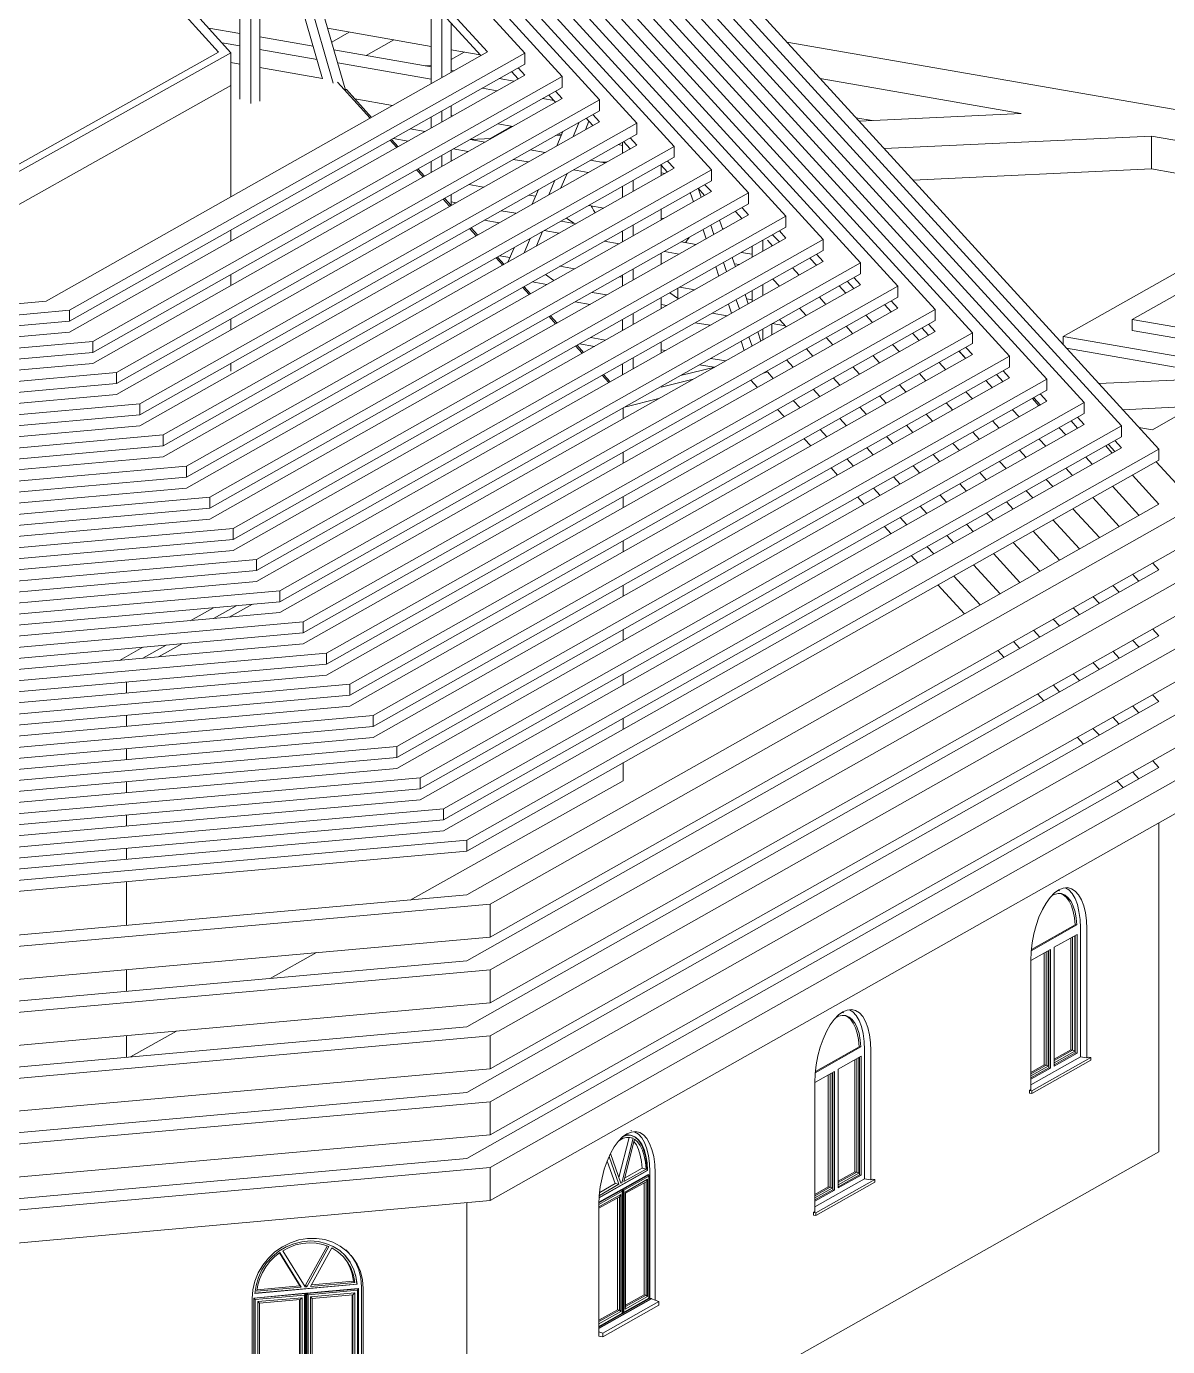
# Model space of a CAD drawing. Header units: millimetres. Extents: x -46414 to 39435, y -16675 to 32999.
# Drawn here: x -6753 to 3118, y -1541 to 9880 of the extents above; entities that cross this region are included whole.
import ezdxf

# ---------------------------------------------------------------- set-up
doc = ezdxf.new("R2010")
doc.units = ezdxf.units.MM
for name, color, linetype, lineweight in [('A-FLOR', 192, 'Continuous', 9), ('A-GENM', 13, 'Continuous', 9), ('A-GLAZ', 151, 'Continuous', 9), ('A-ROOF', 132, 'Continuous', 9), ('A-WALL', 113, 'Continuous', 9), ('I-WALL', 2, 'Continuous', 9)]:
    doc.layers.add(name, color=color, linetype=linetype, lineweight=lineweight)

# ---------------------------------------------------------------- blocks, each defined once
blk = doc.blocks.new('HOOR LIGHT - HOOR LIGHT-165948-3D 2')
at = {"layer": 'A-GENM'}
for p, q in [((3043, 6222), (-379, 9968)), ((2663, 6296), (2720, 6234)), ((2720, 6234), (-3146, 2920)), ((-2944, 2841), (3043, 6222)), ((2663, 6201), (2606, 6264)), ((3043, 6222), (3043, 6127)), ((3043, 6127), (-2944, 2746)), ((-3146, 2920), (-14770, 1878)), ((-14807, 1776), (-2944, 2841)), ((-2944, 2746), (-14807, 1681)), ((-2944, 2746), (-2944, 2841))]:
    blk.add_line(p, q, dxfattribs=at)
blk = doc.blocks.new('HOOR LIGHT1 - HOOR LIGHT-166020-3D 2')
at = {"layer": 'A-GENM'}
for p, q in [((2720, 6424), (-633, 10094)), ((2398, 6435), (-3348, 3190)), ((-3146, 3110), (2720, 6424)), ((2340, 6403), (2283, 6466)), ((2340, 6498), (2398, 6435)), ((2720, 6424), (2720, 6329)), ((2720, 6329), (-3146, 3015)), ((-14770, 2067), (-3146, 3110)), ((-3348, 3190), (-14733, 2169)), ((-3146, 3015), (-3146, 3110)), ((-3146, 3015), (-14770, 1972))]:
    blk.add_line(p, q, dxfattribs=at)
blk = doc.blocks.new('HOOR LIGHT2 - HOOR LIGHT-166050-3D 2')
at = {"layer": 'A-GENM'}
for p, q in [((2398, 6625), (-887, 10221)), ((2075, 6637), (-3550, 3460)), ((-3348, 3380), (2398, 6625)), ((2018, 6604), (1961, 6667)), ((2018, 6699), (2075, 6637)), ((2398, 6625), (2398, 6530)), ((2398, 6530), (-3348, 3285)), ((-3550, 3460), (-14696, 2460)), ((-14733, 2358), (-3348, 3380)), ((-3348, 3380), (-3348, 3285)), ((-3348, 3285), (-14733, 2264))]:
    blk.add_line(p, q, dxfattribs=at)
blk = doc.blocks.new('HOOR LIGHT3 - HOOR LIGHT-166080-3D 2')
at = {"layer": 'A-GENM'}
for p, q in [((2075, 6827), (-1142, 10348)), ((1695, 6806), (1638, 6869)), ((1695, 6901), (1752, 6838)), ((1752, 6838), (-3752, 3729)), ((-3550, 3650), (2075, 6827)), ((2075, 6827), (2075, 6732)), ((2075, 6732), (-3550, 3555)), ((-3752, 3729), (-14660, 2751)), ((-14696, 2650), (-3550, 3650)), ((-3550, 3555), (-14696, 2555)), ((-3550, 3650), (-3550, 3555))]:
    blk.add_line(p, q, dxfattribs=at)
blk = doc.blocks.new('HOOR LIGHT4 - HOOR LIGHT-166110-3D 2')
at = {"layer": 'A-GENM'}
for p, q in [((1752, 7028), (-1396, 10474)), ((1373, 7102), (1430, 7040)), ((1430, 7040), (-3954, 3999)), ((-3752, 3919), (1752, 7028)), ((1373, 7007), (1315, 7070)), ((1752, 6933), (1752, 7028)), ((1752, 6933), (-3752, 3824)), ((-3954, 3999), (-14623, 3042)), ((-14660, 2941), (-3752, 3919)), ((-3752, 3824), (-3752, 3919)), ((-3752, 3824), (-14660, 2846))]:
    blk.add_line(p, q, dxfattribs=at)
blk = doc.blocks.new('HOOR LIGHT5 - HOOR LIGHT-166140-3D 2')
at = {"layer": 'A-GENM'}
for p, q in [((1430, 7230), (-1650, 10601)), ((1107, 7241), (-4156, 4268)), ((-3954, 4189), (1430, 7230)), ((1050, 7209), (993, 7272)), ((1050, 7304), (1107, 7241)), ((1430, 7230), (1430, 7135)), ((1430, 7135), (-3954, 4094)), ((-4156, 4268), (-14586, 3333)), ((-14623, 3232), (-3954, 4189)), ((-3954, 4094), (-3954, 4189)), ((-3954, 4094), (-14623, 3137))]:
    blk.add_line(p, q, dxfattribs=at)
blk = doc.blocks.new('HOOR LIGHT6 - HOOR LIGHT-166170-3D 2')
at = {"layer": 'A-GENM'}
for p, q in [((1107, 7431), (-1904, 10727)), ((785, 7443), (-4358, 4538)), ((-4156, 4458), (1107, 7431)), ((727, 7410), (670, 7473)), ((727, 7505), (785, 7443)), ((1107, 7431), (1107, 7336)), ((1107, 7336), (-4156, 4363)), ((-14586, 3523), (-4156, 4458)), ((-4358, 4538), (-14549, 3624)), ((-4156, 4363), (-4156, 4458)), ((-4156, 4363), (-14586, 3428))]:
    blk.add_line(p, q, dxfattribs=at)
blk = doc.blocks.new('HOOR LIGHT7 - HOOR LIGHT-166200-3D 2')
at = {"layer": 'A-GENM'}
for p, q in [((785, 7633), (-2159, 10854)), ((405, 7612), (348, 7675)), ((405, 7707), (462, 7644)), ((462, 7644), (-4560, 4808)), ((-4358, 4728), (785, 7633)), ((785, 7538), (785, 7633)), ((785, 7538), (-4358, 4633)), ((-4560, 4808), (-14512, 3915)), ((-14549, 3814), (-4358, 4728)), ((-4358, 4728), (-4358, 4633)), ((-4358, 4633), (-14549, 3719))]:
    blk.add_line(p, q, dxfattribs=at)
blk = doc.blocks.new('HOOR LIGHT8 - HOOR LIGHT-166230-3D 2')
at = {"layer": 'A-GENM'}
for p, q in [((462, 7834), (-2413, 10981)), ((82, 7908), (139, 7846)), ((139, 7846), (-4762, 5077)), ((-4560, 4998), (462, 7834)), ((82, 7813), (25, 7876)), ((462, 7739), (462, 7834)), ((462, 7739), (-4560, 4903)), ((-4762, 5077), (-14475, 4206)), ((-14512, 4105), (-4560, 4998)), ((-4560, 4998), (-4560, 4903)), ((-4560, 4903), (-14512, 4010))]:
    blk.add_line(p, q, dxfattribs=at)
blk = doc.blocks.new('HOOR LIGHT9 - HOOR LIGHT-166260-3D 2')
at = {"layer": 'A-GENM'}
for p, q in [((139, 8036), (-2667, 11107)), ((-240, 8110), (-183, 8047)), ((-183, 8047), (-4964, 5347)), ((-4762, 5267), (139, 8036)), ((-240, 8015), (-298, 8077)), ((139, 7941), (139, 8036)), ((139, 7941), (-4762, 5172)), ((-14475, 4396), (-4762, 5267)), ((-4964, 5347), (-14438, 4497)), ((-4762, 5172), (-4762, 5267)), ((-4762, 5172), (-14475, 4301))]:
    blk.add_line(p, q, dxfattribs=at)
blk = doc.blocks.new('HOOR LIGHT10 - HOOR LIGHT-166290-3D 2')
at = {"layer": 'A-GENM'}
for p, q in [((-183, 8237), (-2921, 11234)), ((-506, 8249), (-5166, 5616)), ((-4964, 5537), (-183, 8237)), ((-563, 8216), (-620, 8279)), ((-563, 8311), (-506, 8249)), ((-183, 8142), (-183, 8237)), ((-183, 8142), (-4964, 5442)), ((-5166, 5616), (-14401, 4788)), ((-14438, 4687), (-4964, 5537)), ((-4964, 5442), (-4964, 5537)), ((-4964, 5442), (-14438, 4592))]:
    blk.add_line(p, q, dxfattribs=at)
blk = doc.blocks.new('HOOR LIGHT11 - HOOR LIGHT-166320-3D 2')
at = {"layer": 'A-GENM'}
for p, q in [((-506, 8439), (-3175, 11360)), ((-886, 8418), (-943, 8480)), ((-886, 8513), (-828, 8450)), ((-828, 8450), (-5368, 5886)), ((-5166, 5806), (-506, 8439)), ((-506, 8344), (-5166, 5711)), ((-506, 8344), (-506, 8439)), ((-5368, 5886), (-14364, 5079)), ((-14401, 4978), (-5166, 5806)), ((-5166, 5711), (-14401, 4883)), ((-5166, 5711), (-5166, 5806))]:
    blk.add_line(p, q, dxfattribs=at)
blk = doc.blocks.new('HOOR LIGHT12 - HOOR LIGHT-166350-3D 2')
at = {"layer": 'A-GENM'}
for p, q in [((-828, 8640), (-3430, 11487)), ((-1208, 8619), (-1266, 8682)), ((-1208, 8714), (-1151, 8652)), ((-1151, 8652), (-5570, 6156)), ((-5368, 6076), (-828, 8640)), ((-828, 8545), (-828, 8640)), ((-828, 8545), (-5368, 5981)), ((-14364, 5269), (-5368, 6076)), ((-5570, 6156), (-14328, 5370)), ((-5368, 5981), (-5368, 6076)), ((-5368, 5981), (-14364, 5174))]:
    blk.add_line(p, q, dxfattribs=at)
blk = doc.blocks.new('HOOR LIGHT13 - HOOR LIGHT-166380-3D 2')
at = {"layer": 'A-GENM'}
for p, q in [((-1151, 8842), (-3684, 11614)), ((-1531, 8916), (-1474, 8853)), ((-1474, 8853), (-5772, 6425)), ((-5570, 6345), (-1151, 8842)), ((-1531, 8821), (-1588, 8883)), ((-1151, 8747), (-1151, 8842)), ((-1151, 8747), (-5570, 6251)), ((-5772, 6425), (-14291, 5661)), ((-14328, 5560), (-5570, 6345)), ((-5570, 6251), (-5570, 6345)), ((-5570, 6251), (-14328, 5465))]:
    blk.add_line(p, q, dxfattribs=at)
blk = doc.blocks.new('HOOR LIGHT14 - HOOR LIGHT-166410-3D 2')
at = {"layer": 'A-GENM'}
for p, q in [((-1474, 9043), (-3938, 11740)), ((-1796, 9055), (-5975, 6695)), ((-5772, 6615), (-1474, 9043)), ((-1854, 9022), (-1911, 9085)), ((-1854, 9117), (-1796, 9055)), ((-1474, 8948), (-1474, 9043)), ((-1474, 8948), (-5772, 6520)), ((-5975, 6695), (-14254, 5952)), ((-14291, 5851), (-5772, 6615)), ((-5772, 6520), (-14291, 5756)), ((-5772, 6520), (-5772, 6615))]:
    blk.add_line(p, q, dxfattribs=at)
blk = doc.blocks.new('HOOR LIGHT15 - HOOR LIGHT-166476-3D 2')
at = {"layer": 'A-GENM'}
for p, q in [((-1796, 9245), (-4192, 11867)), ((-2119, 9256), (-6177, 6964)), ((-2176, 9224), (-2233, 9286)), ((-2176, 9319), (-2119, 9256)), ((-5975, 6885), (-1796, 9245)), ((-1796, 9150), (-5975, 6790)), ((-1796, 9245), (-1796, 9150)), ((-14254, 6142), (-5975, 6885)), ((-6177, 6964), (-14217, 6243)), ((-5975, 6790), (-5975, 6885)), ((-5975, 6790), (-14254, 6047))]:
    blk.add_line(p, q, dxfattribs=at)
blk = doc.blocks.new('HOOR LIGHT16 - HOOR LIGHT-166506-3D 2')
at = {"layer": 'A-GENM'}
for p, q in [((-2119, 9446), (-4446, 11994)), ((-2499, 9425), (-2556, 9488)), ((-2499, 9520), (-2442, 9458)), ((-2442, 9458), (-6379, 7234)), ((-6177, 7154), (-2119, 9446)), ((-2119, 9351), (-2119, 9446)), ((-2119, 9351), (-6177, 7059)), ((-6379, 7234), (-14180, 6534)), ((-14217, 6433), (-6177, 7154)), ((-6177, 7154), (-6177, 7059)), ((-6177, 7059), (-14217, 6338))]:
    blk.add_line(p, q, dxfattribs=at)
blk = doc.blocks.new('HOOR LIGHT17 - HOOR LIGHT-166536-3D 2')
at = {"layer": 'A-GENM'}
for p, q in [((-2442, 9648), (-4701, 12120)), ((-4955, 12057), (-2764, 9659)), ((-2821, 9627), (-4955, 11962)), ((-2764, 9659), (-6581, 7503)), ((-6379, 7424), (-2442, 9648)), ((-2442, 9553), (-2442, 9648)), ((-2442, 9553), (-6379, 7329)), ((-14180, 6724), (-6379, 7424)), ((-6581, 7503), (-14143, 6825)), ((-6379, 7424), (-6379, 7329)), ((-6379, 7329), (-14180, 6629))]:
    blk.add_line(p, q, dxfattribs=at)
blk = doc.blocks.new('TRUESS4 - TRUESS-173663-3D 2')
at = {"layer": 'A-GENM'}
for p, q in [((-4906, 9250), (-4906, 11908)), ((-4813, 11807), (-4813, 9213)), ((-4734, 11587), (-4098, 9388)), ((-4734, 9232), (-4734, 11587)), ((-3990, 9320), (-4661, 11640)), ((-4191, 9425), (-4734, 11305)), ((-3251, 9384), (-3251, 10097)), ((-3159, 9996), (-3159, 9436)), ((-3080, 9481), (-3080, 9910)), ((-3159, 9147), (-3159, 9053)), ((-3080, 9097), (-3080, 9192)), ((-3251, 9000), (-3251, 9095)), ((-1972, 9051), (-2024, 8926)), ((-1918, 8986), (-1887, 9059)), ((-2165, 8846), (-2113, 8971)), ((-3080, 8713), (-3080, 8808)), ((-1597, 8784), (-1597, 8879)), ((-3251, 8617), (-3251, 8712)), ((-3159, 8764), (-3159, 8669)), ((-2129, 8483), (-2076, 8608)), ((-1262, 8589), (-1262, 8678)), ((-2377, 8343), (-2324, 8468)), ((-2183, 8548), (-2235, 8423)), ((-1597, 8400), (-1597, 8495)), ((-1504, 8547), (-1504, 8452)), ((-943, 8480), (-916, 8401)), ((-3080, 8330), (-3080, 8425)), ((-983, 8363), (-1010, 8443)), ((-1262, 8205), (-1262, 8300)), ((-1597, 8017), (-1597, 8111)), ((-1504, 8163), (-1504, 8068)), ((-873, 8041), (-900, 8121)), ((-833, 8159), (-806, 8079)), ((-729, 8122), (-757, 8202)), ((-2394, 8045), (-2446, 7920)), ((-2340, 7980), (-2288, 8105)), ((-383, 8029), (-383, 7934)), ((-2588, 7840), (-2535, 7965)), ((-1262, 7821), (-1262, 7916)), ((-620, 7801), (-647, 7880)), ((-475, 7882), (-475, 7977)), ((-304, 7979), (-304, 7987)), ((-1504, 7780), (-1504, 7685)), ((-763, 7720), (-790, 7799)), ((-723, 7837), (-696, 7758)), ((-1597, 7633), (-1597, 7728)), ((-510, 7479), (-537, 7559)), ((-475, 7498), (-475, 7593)), ((-383, 7646), (-383, 7551)), ((-1262, 7438), (-1262, 7533)), ((-653, 7398), (-680, 7478)), ((-613, 7515), (-586, 7436)), ((-1597, 7249), (-1597, 7344)), ((-1504, 7396), (-1504, 7301)), ((-400, 7157), (-427, 7237)), ((-383, 7262), (-383, 7167)), ((-304, 7211), (-304, 7306)), ((-1262, 7054), (-1262, 7149)), ((-543, 7076), (-570, 7156)), ((-504, 7194), (-476, 7114)), ((-1504, 7012), (-1504, 6917)), ((-1597, 6865), (-1597, 6960)), ((-1094, 6860), (-797, 6933)), ((-378, 6881), (-343, 6890)), ((-984, 6827), (-1262, 6759)), ((-1262, 6759), (-1262, 6765)), ((-1578, 6587), (-1281, 6660))]:
    blk.add_line(p, q, dxfattribs=at)
blk = doc.blocks.new('Family7 - Family7-230587-3D 2')
at = {"layer": 'A-GENM'}
for p, q in [((-4112, 9744), (-3960, 9831)), ((-3575, 9764), (-3815, 9628)), ((8289, 8274), (-174, 9743)), ((-4091, 9676), (-4093, 9678)), ((-2965, 9658), (-3080, 9593)), ((-3251, 9542), (-3304, 9539)), ((113, 9429), (1851, 9127)), ((562, 9066), (423, 9090)), ((1851, 9127), (450, 9061)), ((-2733, 8909), (-2910, 8901)), ((-2553, 9016), (-2742, 8909)), ((-2127, 8938), (-2175, 8936)), ((668, 8822), (2979, 8931)), ((2979, 8931), (4566, 8656)), ((2979, 8646), (2979, 8931)), ((-1784, 8705), (-1731, 8708)), ((2979, 8646), (918, 8549)), ((4566, 8371), (2979, 8646)), ((-2017, 8176), (-2080, 8222)), ((-2264, 7734), (-2190, 7681)), ((-1113, 7522), (-1187, 7575)), ((3735, 6846), (2525, 6789)), ((2731, 6563), (3346, 6593)), ((3346, 6593), (2988, 6390)), ((2988, 6390), (2871, 6411))]:
    blk.add_line(p, q, dxfattribs=at)
blk = doc.blocks.new('Family8 - COLUMN-233949-3D 2')
at = {"layer": 'A-GENM'}
blk.add_line((-1119, 7614), (-1119, 7526), dxfattribs=at)
for points in [[(-1868, 8327, 0), (-1860, 8312, 0), (-1847, 8291, 0), (-1835, 8272, 0), (-1832, 8267, 0)], [(-1020, 8053, 0), (-1026, 8046, 0), (-1037, 8030, 0), (-1048, 8012, 0), (-1051, 8008, 0)]]:
    blk.add_polyline3d(points, dxfattribs=at)
blk = doc.blocks.new('water view - water view-248773-3D 2')
at = {"layer": 'A-GENM'}
for p, q in [((4359, 8407), (2215, 7196)), ((4595, 8351), (2813, 7345)), ((2813, 7345), (4192, 7105)), ((2813, 7250), (2813, 7345)), ((2215, 7196), (3851, 6912)), ((2215, 7128), (2215, 7196)), ((4064, 7032), (2813, 7250)), ((3692, 6844), (2245, 7096))]:
    blk.add_line(p, q, dxfattribs=at)
blk = doc.blocks.new('Arched _2_ - Arched _2_ 2-252812-3D 2')
at = {"layer": 'A-GLAZ'}
for p, q in [((-1627, -79), (-1539, 267)), ((-1505, 261), (-1602, -124)), ((-1586, -114), (-1493, 254)), ((-1561, 293), (-1567, 294)), ((-1527, 287), (-1561, 293)), ((-1539, 267), (-1505, 261)), ((-1516, 325), (-1524, 327)), ((-1610, -128), (-1701, 129)), ((-1661, -131), (-1730, 64)), ((-1712, 104), (-1627, -137)), ((-1578, -85), (-1427, 1)), ((-1427, 1), (-1393, -5)), ((-1798, -251), (-1383, -17)), ((-1379, -18), (-1798, -255)), ((-1374, -53), (-1599, -180)), ((-1594, -181), (-1369, -54)), ((-1393, -5), (-1586, -114)), ((-1369, -68), (-1584, -189)), ((-1379, -94), (-1573, -204)), ((-1379, -94), (-1393, -115)), ((-1383, -17), (-1379, -18)), ((-1379, -1108), (-1379, -94)), ((-1374, -53), (-1369, -54)), ((-1369, -54), (-1369, -1129)), ((-1369, -54), (-1369, -68)), ((-1369, -68), (-1369, -1122)), ((-1359, -30), (-1359, -1121)), ((-1599, -198), (-1801, -312)), ((-1610, -225), (-1801, -332)), ((-1604, -183), (-1800, -293)), ((-1800, -297), (-1599, -184)), ((-1627, -137), (-1797, -234)), ((-1794, -207), (-1661, -131)), ((-1627, -137), (-1661, -131)), ((-1610, -225), (-1623, -245)), ((-1602, -124), (-1612, -122)), ((-1602, -124), (-1610, -128)), ((-1610, -1238), (-1610, -225)), ((-1604, -183), (-1599, -184)), ((-1594, -181), (-1599, -180)), ((-1599, -180), (-1599, -184)), ((-1599, -184), (-1599, -1259)), ((-1599, -184), (-1599, -198)), ((-1599, -198), (-1599, -1252)), ((-1594, -1256), (-1594, -181)), ((-1584, -189), (-1594, -181)), ((-1584, -1244), (-1584, -189)), ((-1570, -215), (-1573, -204)), ((-1573, -204), (-1573, -1217)), ((-1393, -115), (-1570, -215)), ((-1570, -215), (-1570, -1195)), ((-1408, -124), (-1408, -1092)), ((-1393, -1095), (-1393, -115)), ((-1623, -245), (-1800, -345)), ((-1639, -254), (-1639, -1222)), ((-1623, -1225), (-1623, -245)), ((-1800, -345), (-1800, -1325)), ((-1346, -1124), (-1801, -1381)), ((-1346, -1128), (-1801, -1385)), ((-1369, -1129), (-1594, -1256)), ((-1369, -1122), (-1584, -1244)), ((-1573, -1217), (-1379, -1108)), ((-1408, -1092), (-1570, -1183)), ((-1570, -1195), (-1393, -1095)), ((-1408, -1092), (-1393, -1095)), ((-1393, -1095), (-1379, -1108)), ((-1369, -1127), (-1359, -1121)), ((-1369, -1122), (-1369, -1129)), ((-1359, -1121), (-1346, -1124)), ((-1346, -1124), (-1346, -1128)), ((-1346, -1128), (-1283, -1151)), ((-1801, -1345), (-1610, -1238)), ((-1599, -1252), (-1801, -1366)), ((-1639, -1222), (-1800, -1314)), ((-1800, -1325), (-1623, -1225)), ((-1283, -1151), (-1768, -1425)), ((-1283, -1183), (-1768, -1457)), ((-1639, -1222), (-1623, -1225)), ((-1623, -1225), (-1610, -1238)), ((-1599, -1252), (-1599, -1259)), ((-1594, -1256), (-1599, -1255)), ((-1599, -1257), (-1597, -1256)), ((-1584, -1244), (-1594, -1256)), ((-1570, -1195), (-1573, -1217)), ((-1283, -1151), (-1283, -1183)), ((-1599, -1259), (-1801, -1373)), ((-1768, -1425), (-1801, -1413)), ((-1801, -1451), (-1768, -1457)), ((-1768, -1457), (-1768, -1425))]:
    blk.add_line(p, q, dxfattribs=at)
for points in [[(-1505, 261, 0), (-1533, 269, 0), (-1561, 269, 0), (-1591, 261, 0), (-1621, 244, 0), (-1634, 234, 0)], [(-1599, 271, 0), (-1584, 278, 0), (-1549, 287, 0), (-1515, 284, 0), (-1483, 270, 0), (-1455, 245, 0), (-1430, 209, 0), (-1410, 163, 0), (-1394, 109, 0), (-1384, 49, 0), (-1379, -18, 0)], [(-1383, -17, 0), (-1388, 49, 0), (-1398, 110, 0), (-1414, 164, 0), (-1434, 209, 0), (-1459, 245, 0), (-1488, 271, 0), (-1518, 285, 0)], [(-1427, 1, 0), (-1432, 61, 0), (-1443, 115, 0), (-1458, 164, 0), (-1477, 204, 0), (-1498, 234, 0)], [(-1393, -5, 0), (-1398, 55, 0), (-1409, 109, 0), (-1424, 158, 0), (-1443, 198, 0), (-1466, 231, 0), (-1493, 254, 0)], [(-1359, -30, 0), (-1362, 42, 0), (-1371, 110, 0), (-1386, 170, 0), (-1406, 223, 0), (-1430, 265, 0), (-1459, 297, 0), (-1492, 318, 0)]]:
    blk.add_polyline3d(points, dxfattribs=at)
blk = doc.blocks.new('Arched _2_ - Arched _2_ 2-V41-3D 2')
at = {"layer": 'A-GLAZ'}
for p, q in [((2185, 2401), (2169, 2404)), ((2334, 2106), (1939, 1882)), ((1941, 1895), (2318, 2108)), ((2318, 2108), (2334, 2106)), ((2364, 966), (2364, 2082)), ((2138, 1913), (2335, 2025)), ((2282, 1994), (2282, 1026)), ((2297, 2003), (2297, 1023)), ((2315, 1014), (2315, 2013)), ((2320, 1000), (2320, 2016)), ((2335, 2025), (2335, 997)), ((1935, 1799), (2106, 1895)), ((2051, 1864), (2051, 896)), ((2067, 1873), (2067, 893)), ((2084, 884), (2084, 1883)), ((2090, 870), (2090, 1886)), ((2106, 1895), (2106, 867)), ((2138, 886), (2138, 1913)), ((2364, 966), (1935, 724)), ((1945, 672), (2454, 959)), ((2454, 936), (1945, 648)), ((2282, 1026), (2138, 944)), ((2297, 1023), (2138, 933)), ((2138, 914), (2315, 1014)), ((2138, 897), (2320, 1000)), ((2335, 997), (2138, 886)), ((2297, 1023), (2282, 1026)), ((2315, 1014), (2297, 1023)), ((2320, 1000), (2335, 997)), ((2420, 956), (2364, 966)), ((2432, 963), (2420, 956)), ((2454, 959), (2432, 963)), ((2454, 959), (2454, 936)), ((2051, 896), (1935, 830)), ((2067, 893), (1935, 819)), ((1935, 800), (2084, 884)), ((1935, 783), (2090, 870)), ((2106, 867), (1935, 771)), ((2067, 893), (2051, 896)), ((2084, 884), (2067, 893)), ((2106, 867), (2090, 870)), ((1935, 682), (1923, 675)), ((1923, 675), (1945, 672)), ((1923, 675), (1923, 652)), ((1945, 648), (1923, 652)), ((1945, 648), (1945, 672))]:
    blk.add_line(p, q, dxfattribs=at)
for points in [[(2364, 2082, 0), (2361, 2154, 0), (2352, 2222, 0), (2338, 2282, 0), (2318, 2335, 0), (2293, 2377, 0), (2264, 2409, 0), (2236, 2428, 0)], [(2116, 2359, 0), (2138, 2371, 0), (2171, 2379, 0), (2202, 2377, 0), (2232, 2365, 0), (2259, 2342, 0), (2283, 2310, 0), (2302, 2270, 0), (2318, 2221, 0), (2328, 2166, 0), (2334, 2106, 0)], [(2318, 2108, 0), (2313, 2169, 0), (2302, 2224, 0), (2287, 2272, 0), (2267, 2313, 0), (2243, 2345, 0), (2216, 2368, 0), (2192, 2379, 0)]]:
    blk.add_polyline3d(points, dxfattribs=at)
blk = doc.blocks.new('Arched _2_ - Arched _2_ 2-V46-3D 2')
at = {"layer": 'A-GLAZ'}
for p, q in [((-12899, -1792), (-13092, -1480)), ((-12895, -1779), (-12706, -1439)), ((-12692, -1444), (-12884, -1791)), ((-12851, -1788), (-12667, -1456)), ((-12521, -1497), (-12545, -1471)), ((-12943, -1783), (-13119, -1498)), ((-13117, -1496), (-12932, -1795)), ((-12563, -1510), (-12569, -1503)), ((-12552, -1522), (-12563, -1510)), ((-13332, -1848), (-12450, -1769)), ((-12449, -1770), (-13332, -1850)), ((-12932, -1795), (-13315, -1829)), ((-13312, -1817), (-12943, -1783)), ((-12932, -1795), (-12943, -1783)), ((-12906, -1780), (-12895, -1779)), ((-12884, -1791), (-12899, -1792)), ((-12884, -1791), (-12895, -1779)), ((-12438, -1808), (-12886, -1848)), ((-12884, -1849), (-12437, -1809)), ((-12446, -1822), (-12872, -1860)), ((-12469, -1754), (-12851, -1788)), ((-12844, -1774), (-12480, -1742)), ((-12480, -1742), (-12469, -1754)), ((-12450, -1769), (-12449, -1770)), ((-12437, -1809), (-12446, -1822)), ((-12446, -1822), (-12446, -2877)), ((-12438, -1808), (-12437, -1809)), ((-12437, -1809), (-12437, -2884)), ((-12410, -1791), (-12410, -2882)), ((-12895, -1848), (-13342, -1889)), ((-13341, -1890), (-13342, -1889)), ((-13342, -1889), (-13342, -2964)), ((-13341, -1890), (-12894, -1850)), ((-13341, -2965), (-13341, -1890)), ((-13329, -1901), (-13341, -1890)), ((-12902, -1863), (-13329, -1901)), ((-13329, -2956), (-13329, -1901)), ((-12923, -1886), (-13308, -1920)), ((-13293, -1933), (-13308, -1920)), ((-13308, -1920), (-13308, -2933)), ((-12942, -1902), (-13293, -1933)), ((-13293, -1933), (-13293, -2914)), ((-12947, -1902), (-12947, -2877)), ((-12923, -1886), (-12942, -1902)), ((-12942, -2882), (-12942, -1902)), ((-12923, -2899), (-12923, -1886)), ((-12894, -1850), (-12902, -1863)), ((-12902, -1863), (-12902, -2918)), ((-12895, -1848), (-12894, -1850)), ((-12894, -1850), (-12894, -2925)), ((-12884, -1849), (-12886, -1848)), ((-12886, -1848), (-12886, -2923)), ((-12884, -2924), (-12884, -1849)), ((-12872, -1860), (-12884, -1849)), ((-12872, -2915), (-12872, -1860)), ((-12467, -1845), (-12851, -1879)), ((-12836, -1893), (-12851, -1879)), ((-12851, -1879), (-12851, -2892)), ((-12485, -1861), (-12836, -1893)), ((-12836, -1893), (-12836, -2873)), ((-12490, -1861), (-12490, -2836)), ((-12467, -1845), (-12485, -1861)), ((-12485, -2841), (-12485, -1861)), ((-12467, -2858), (-12467, -1845)), ((-12490, -2836), (-12836, -2867)), ((-12836, -2873), (-12485, -2841)), ((-12490, -2836), (-12485, -2841)), ((-12485, -2841), (-12467, -2858)), ((-12406, -2887), (-13357, -2972)), ((-12406, -2891), (-13357, -2976)), ((-13357, -2967), (-13341, -2965)), ((-12386, -2924), (-13347, -3011)), ((-12386, -2957), (-13347, -3043)), ((-13341, -2965), (-13342, -2964)), ((-12894, -2925), (-13341, -2965)), ((-13329, -2956), (-13341, -2965)), ((-12902, -2918), (-13329, -2956)), ((-13308, -2933), (-12923, -2899)), ((-13293, -2914), (-13308, -2933)), ((-12947, -2877), (-13293, -2908)), ((-13293, -2914), (-12942, -2882)), ((-12947, -2877), (-12942, -2882)), ((-12942, -2882), (-12923, -2899)), ((-12902, -2918), (-12894, -2925)), ((-12894, -2925), (-12884, -2924)), ((-12884, -2924), (-12886, -2923)), ((-12437, -2884), (-12884, -2924)), ((-12872, -2915), (-12884, -2924)), ((-12446, -2877), (-12872, -2915)), ((-12851, -2892), (-12467, -2858)), ((-12836, -2873), (-12851, -2892)), ((-12446, -2877), (-12437, -2884)), ((-12437, -2884), (-12410, -2882)), ((-12410, -2882), (-12406, -2887)), ((-12406, -2887), (-12406, -2891)), ((-12406, -2891), (-12386, -2924)), ((-12386, -2924), (-12386, -2957)), ((-13347, -3011), (-13357, -2993)), ((-13357, -3032), (-13347, -3043)), ((-13347, -3043), (-13347, -3011))]:
    blk.add_line(p, q, dxfattribs=at)
for points in [[(-13332, -1850, 0), (-13322, -1780, 0), (-13302, -1711, 0), (-13271, -1646, 0), (-13231, -1585, 0), (-13181, -1531, 0), (-13125, -1484, 0), (-13062, -1447, 0), (-12995, -1419, 0), (-12926, -1402, 0), (-12855, -1395, 0), (-12785, -1400, 0), (-12718, -1416, 0), (-12656, -1442, 0), (-12599, -1479, 0), (-12550, -1524, 0), (-12509, -1578, 0), (-12479, -1637, 0), (-12458, -1702, 0), (-12449, -1770, 0)], [(-12692, -1444, 0), (-12746, -1425, 0), (-12803, -1414, 0), (-12862, -1411, 0), (-12921, -1416, 0), (-12980, -1430, 0), (-13037, -1451, 0), (-13092, -1480, 0)], [(-12469, -1754, 0), (-12480, -1691, 0), (-12501, -1633, 0), (-12531, -1579, 0), (-12569, -1530, 0), (-12615, -1489, 0), (-12667, -1456, 0)], [(-13117, -1496, 0), (-13162, -1532, 0), (-13202, -1574, 0), (-13237, -1619, 0), (-13267, -1668, 0), (-13290, -1720, 0), (-13306, -1774, 0), (-13315, -1829, 0)], [(-12450, -1769, 0), (-12460, -1701, 0), (-12480, -1636, 0), (-12511, -1576, 0), (-12551, -1523, 0)], [(-12480, -1742, 0), (-12491, -1680, 0), (-12512, -1621, 0), (-12541, -1567, 0)], [(-12410, -1791, 0), (-12416, -1717, 0), (-12433, -1646, 0), (-12462, -1580, 0), (-12501, -1521, 0)]]:
    blk.add_polyline3d(points, dxfattribs=at)
blk = doc.blocks.new('POLYGON HOORNO1 - POLYGON HOORNO-266158-3D 2')
at = {"layer": 'A-ROOF'}
for p, q in [((-2251, 7647), (-2379, 7669)), ((-1731, 7556), (-1860, 7579)), ((-2005, 7497), (-1877, 7474)), ((-1212, 7466), (-1262, 7475)), ((-967, 7316), (-838, 7294)), ((-692, 7376), (-821, 7398)), ((-186, 7288), (-302, 7308)), ((-1743, 7166), (-1872, 7188)), ((-1224, 7076), (-1262, 7083)), ((-704, 6985), (-833, 7008)), ((-178, 6994), (-121, 6931)), ((-293, 6834), (-343, 6890)), ((53, 6741), (110, 6678)), ((-61, 6581), (-119, 6644)), ((284, 6488), (342, 6425)), ((170, 6328), (113, 6391)), ((516, 6235), (573, 6172)), ((401, 6075), (344, 6138)), ((747, 5982), (804, 5919)), ((632, 5822), (575, 5885)), ((978, 5728), (1035, 5666)), ((864, 5569), (806, 5631)), ((1095, 5316), (1038, 5378)), ((1209, 5475), (1266, 5413)), ((1440, 5222), (1669, 4972)), ((1498, 4875), (1269, 5125)), ((1958, 4656), (2013, 4596)), ((1841, 4499), (1786, 4559)), ((2301, 4280), (2356, 4220)), ((2184, 4123), (2130, 4183)), ((2645, 3904), (2700, 3844)), ((2528, 3747), (2473, 3807)), ((3043, 3468), (-2944, 87)), ((-2742, 7), (3366, 3457)), ((2871, 3371), (2816, 3431)), ((2988, 3528), (3043, 3468)), ((3366, 3172), (-2742, -278)), ((-14844, -1079), (-2742, 7)), ((-2944, 87), (-14807, -977)), ((-2742, 7), (-2742, -278)), ((-2742, -278), (-14844, -1363))]:
    blk.add_line(p, q, dxfattribs=at)
blk = doc.blocks.new('POLYGON HOORNO2 - POLYGON HOORNO-266412-3D 2')
at = {"layer": 'A-ROOF'}
for p, q in [((-3038, 8353), (-3080, 8361)), ((-2518, 8263), (-2647, 8285)), ((-2792, 8203), (-2664, 8181)), ((-2273, 8113), (-2144, 8091)), ((-1999, 8173), (-2127, 8195)), ((-1754, 8023), (-1625, 8000)), ((-1597, 8103), (-1608, 8105)), ((-960, 7992), (-1089, 8015)), ((-2571, 7880), (-2659, 7895)), ((-1234, 7932), (-1106, 7910)), ((-475, 7908), (-569, 7924)), ((-2011, 7782), (-2139, 7805)), ((-628, 7827), (-586, 7820)), ((-1597, 7710), (-1620, 7714)), ((-297, 7694), (-240, 7631)), ((-972, 7602), (-1100, 7624)), ((-475, 7515), (-525, 7524)), ((-66, 7441), (-9, 7378)), ((-180, 7281), (-238, 7344)), ((51, 7028), (-6, 7091)), ((165, 7188), (222, 7125)), ((396, 6935), (454, 6872)), ((282, 6775), (225, 6838)), ((628, 6682), (685, 6619)), ((513, 6522), (456, 6585)), ((859, 6429), (916, 6366)), ((744, 6269), (687, 6332)), ((1090, 6175), (1147, 6113)), ((976, 6016), (918, 6078)), ((1207, 5763), (1150, 5825)), ((1321, 5922), (1379, 5860)), ((1553, 5669), (1610, 5607)), ((1438, 5510), (1381, 5572)), ((1784, 5416), (2013, 5166)), ((1841, 5069), (1612, 5319)), ((2301, 4850), (2356, 4790)), ((2184, 4693), (2130, 4753)), ((2645, 4474), (2700, 4414)), ((2528, 4317), (2473, 4377)), ((3043, 4038), (-2944, 657)), ((-2742, 577), (3366, 4027)), ((2871, 3941), (2816, 4001)), ((2988, 4098), (3043, 4038)), ((3366, 3742), (-2742, 292)), ((-14844, -509), (-2742, 577)), ((-2944, 657), (-14807, -408)), ((-2742, 577), (-2742, 292)), ((-2742, 292), (-14844, -794))]:
    blk.add_line(p, q, dxfattribs=at)
blk = doc.blocks.new('POLYGON HOORNO3 - POLYGON HOORNO-266474-3D 2')
at = {"layer": 'A-ROOF'}
for p, q in [((-3579, 8910), (-3451, 8888)), ((-3305, 8970), (-3434, 8992)), ((-3060, 8820), (-2931, 8797)), ((-2786, 8879), (-2914, 8902)), ((-2266, 8789), (-2395, 8811)), ((-2541, 8729), (-2412, 8707)), ((-1747, 8699), (-1876, 8721)), ((-2021, 8639), (-1893, 8617)), ((-1228, 8608), (-1262, 8614)), ((-2798, 8489), (-2926, 8511)), ((-2348, 8411), (-2407, 8421)), ((-1759, 8308), (-1887, 8331)), ((-1239, 8218), (-1262, 8222)), ((-720, 8128), (-732, 8130)), ((-300, 7981), (-343, 8029)), ((-68, 7728), (-125, 7791)), ((163, 7475), (106, 7538)), ((277, 7635), (335, 7572)), ((509, 7382), (566, 7319)), ((394, 7222), (337, 7285)), ((740, 7129), (797, 7066)), ((625, 6969), (568, 7032)), ((971, 6876), (1028, 6813)), ((857, 6716), (799, 6779)), ((1088, 6463), (1031, 6526)), ((1202, 6623), (1260, 6560)), ((1434, 6369), (1491, 6307)), ((1319, 6210), (1262, 6272)), ((1665, 6116), (1722, 6054)), ((1550, 5957), (1493, 6019)), ((1896, 5863), (1953, 5801)), ((1782, 5704), (1724, 5766)), ((2127, 5610), (2356, 5360)), ((2184, 5263), (1956, 5513)), ((2645, 5044), (2700, 4984)), ((2528, 4887), (2473, 4947)), ((3043, 4608), (-2944, 1226)), ((-2742, 1147), (3366, 4596)), ((2871, 4511), (2816, 4571)), ((2988, 4668), (3043, 4608)), ((3366, 4311), (-2742, 862)), ((-14844, 61), (-2742, 1147)), ((-2944, 1226), (-14807, 162)), ((-2742, 1147), (-2742, 862)), ((-2742, 862), (-14844, -224))]:
    blk.add_line(p, q, dxfattribs=at)
blk = doc.blocks.new('POLYGON HOORNO4 - POLYGON HOORNO-266536-3D 2')
at = {"layer": 'A-ROOF'}
for p, q in [((-4906, 9818), (-5176, 9865)), ((-5060, 9737), (-4906, 9710)), ((-4272, 9708), (-4734, 9788)), ((-4734, 9680), (-4239, 9594)), ((-3251, 9530), (-4093, 9676)), ((-4060, 9563), (-3251, 9423)), ((-3053, 9496), (-3080, 9500)), ((-2534, 9405), (-2663, 9428)), ((-3585, 9196), (-3912, 9253)), ((-2808, 9346), (-2680, 9323)), ((-2289, 9255), (-2189, 9238)), ((-3065, 9105), (-3080, 9108)), ((-2546, 9015), (-2674, 9037)), ((-2125, 8942), (-2155, 8947)), ((-1597, 8850), (-1635, 8857)), ((969, 7163), (912, 7226)), ((1200, 6910), (1143, 6973)), ((1314, 7070), (1372, 7007)), ((1546, 6816), (1603, 6754)), ((1431, 6657), (1374, 6719)), ((1777, 6563), (1834, 6501)), ((1662, 6404), (1605, 6466)), ((2008, 6310), (2065, 6248)), ((1894, 6151), (1836, 6213)), ((2239, 6057), (2297, 5995)), ((2125, 5898), (2068, 5960)), ((2471, 5804), (2700, 5553)), ((2528, 5457), (2299, 5707)), ((3043, 5178), (-2944, 1796)), ((-2742, 1717), (3366, 5166)), ((2871, 5081), (2816, 5141)), ((2988, 5238), (3043, 5178)), ((3366, 4881), (-2742, 1432)), ((-14844, 631), (-2742, 1717)), ((-2944, 1796), (-14807, 732)), ((-2742, 1717), (-2742, 1432)), ((-2742, 1432), (-14844, 346))]:
    blk.add_line(p, q, dxfattribs=at)
blk = doc.blocks.new('POLYGON HOORNO5 - POLYGON HOORNO-266598-3D 2')
at = {"layer": 'A-ROOF'}
for p, q in [((-3251, 9707), (-4147, 9863)), ((-2828, 9634), (-3080, 9678)), ((2006, 6598), (1949, 6660)), ((2237, 6345), (2180, 6407)), ((2583, 6251), (2640, 6188)), ((2468, 6091), (2411, 6154)), ((3366, 5736), (3020, 6114)), ((2814, 5998), (3043, 5747)), ((2871, 5650), (2642, 5901)), ((3043, 5747), (-2944, 2366)), ((-2742, 2286), (3366, 5736)), ((3366, 5451), (-2742, 2001)), ((-14844, 1201), (-2742, 2286)), ((-2944, 2366), (-14807, 1302)), ((-2742, 2286), (-2742, 2001)), ((-2742, 2001), (-14844, 916))]:
    blk.add_line(p, q, dxfattribs=at)

msp = doc.modelspace()

# ---------------------------------------------------------------- linework, layer by layer
at = {"layer": 'A-FLOR'}
for p, q in [((-4984, 9652), (-6668, 11519)), ((-8005, 7960), (-4984, 9652)), ((-4906, 9554), (-4984, 9567)), ((-4191, 9429), (-4734, 9524)), ((-4984, 9368), (-8005, 7675)), ((-3780, 9086), (-4061, 9397)), ((-3550, 8831), (-3607, 8894)), ((-3321, 8577), (-3378, 8640)), ((-3092, 8323), (-3149, 8386)), ((-2863, 8069), (-2919, 8132)), ((-2633, 7815), (-2690, 7877)), ((-2404, 7560), (-2461, 7623)), ((-2175, 7306), (-2231, 7369)), ((-1945, 7052), (-2002, 7115)), ((-1716, 6798), (-1773, 6861)), ((-5336, 4738), (-5135, 4851)), ((-5948, 4395), (-5746, 4508)), ((3043, 145), (-2944, -3237))]:
    msp.add_line(p, q, dxfattribs=at)
at = {"layer": 'A-WALL'}
for p, q in [((-1840, 7111), (-1969, 7134)), ((-1872, 7188), (-1743, 7166)), ((-1262, 7083), (-1224, 7076)), ((-833, 7008), (-704, 6985)), ((-804, 6931), (-930, 6953)), ((-343, 6890), (-293, 6834)), ((-430, 6757), (-487, 6819)), ((-119, 6644), (-61, 6581)), ((-199, 6504), (-256, 6566)), ((33, 6251), (-25, 6313)), ((113, 6391), (170, 6328)), ((264, 5998), (207, 6060)), ((344, 6138), (401, 6075)), ((575, 5885), (632, 5822)), ((495, 5744), (438, 5807)), ((806, 5631), (864, 5569)), ((726, 5491), (669, 5554)), ((1038, 5378), (1095, 5316)), ((958, 5238), (900, 5301)), ((1361, 4797), (1132, 5048)), ((1269, 5125), (1498, 4875)), ((1704, 4421), (1649, 4481)), ((1786, 4559), (1841, 4499)), ((2130, 4183), (2184, 4123)), ((2047, 4046), (1992, 4106)), ((2473, 3807), (2528, 3747)), ((2391, 3670), (2336, 3730)), ((2816, 3431), (2871, 3371)), ((2734, 3294), (2679, 3354)), ((3043, 2990), (3043, 145)), ((2420, 2072), (2420, 956)), ((1935, 682), (1935, 1798)), ((552, 1017), (552, -99)), ((67, -373), (67, 743)), ((-1315, -38), (-1315, -1139)), ((-2944, -3237), (-2944, -296)), ((-1801, -1451), (-1801, -312)), ((-4801, -2264), (-4801, -1124)), ((-3840, -1038), (-3840, -2139))]:
    msp.add_line(p, q, dxfattribs=at)
for points in [[(1935, 1798, 0), (1938, 1874, 0), (1947, 1951, 0), (1962, 2029, 0), (1981, 2103, 0), (2006, 2174, 0), (2035, 2239, 0), (2068, 2296, 0), (2103, 2344, 0), (2140, 2383, 0), (2178, 2410, 0), (2216, 2425, 0), (2253, 2429, 0), (2288, 2420, 0), (2320, 2400, 0), (2349, 2368, 0), (2374, 2325, 0), (2394, 2273, 0), (2408, 2212, 0), (2417, 2145, 0), (2420, 2072, 0)], [(67, 743, 0), (70, 819, 0), (79, 896, 0), (94, 974, 0), (114, 1048, 0), (138, 1119, 0), (167, 1184, 0), (200, 1241, 0), (235, 1289, 0), (272, 1328, 0), (310, 1355, 0), (348, 1370, 0), (385, 1374, 0), (420, 1365, 0), (452, 1345, 0), (481, 1313, 0), (506, 1270, 0), (526, 1218, 0), (541, 1157, 0), (549, 1090, 0), (552, 1017, 0)], [(-1801, -312, 0), (-1798, -236, 0), (-1789, -158, 0), (-1774, -81, 0), (-1754, -7, 0), (-1730, 64, 0), (-1701, 129, 0), (-1668, 186, 0), (-1633, 234, 0), (-1596, 273, 0), (-1558, 300, 0), (-1520, 315, 0), (-1483, 319, 0), (-1448, 310, 0), (-1415, 290, 0), (-1387, 258, 0), (-1362, 215, 0), (-1342, 163, 0), (-1327, 102, 0), (-1318, 35, 0), (-1315, -38, 0)], [(-4801, -1124, 0), (-4795, -1050, 0), (-4778, -975, 0), (-4749, -904, 0), (-4709, -837, 0), (-4660, -776, 0), (-4603, -722, 0), (-4539, -678, 0), (-4469, -643, 0), (-4396, -619, 0), (-4320, -606, 0), (-4245, -605, 0), (-4172, -616, 0), (-4102, -639, 0), (-4038, -672, 0), (-3980, -715, 0), (-3931, -767, 0), (-3892, -827, 0), (-3863, -893, 0), (-3846, -964, 0), (-3840, -1038, 0)]]:
    msp.add_polyline3d(points, dxfattribs=at)
at = {"layer": 'I-WALL'}
for p, q in [((-5092, 9656), (-6753, 11498)), ((-8072, 7986), (-5092, 9656)), ((-4984, 9652), (-4984, 8405)), ((-3985, 9333), (-3994, 9335)), ((-3985, 9333), (-3768, 9092)), ((-3595, 8901), (-3538, 8838)), ((-3366, 8647), (-3309, 8584)), ((-3136, 8393), (-3080, 8330)), ((-4984, 8117), (-4984, 8022)), ((-2907, 8138), (-2850, 8076)), ((-2678, 7884), (-2621, 7821)), ((-4984, 7733), (-4984, 7638)), ((-2449, 7630), (-2392, 7567)), ((-4984, 7349), (-4984, 7254)), ((-2219, 7376), (-2163, 7313)), ((-1990, 7122), (-1933, 7059)), ((-4984, 6965), (-4984, 6898)), ((-1761, 6867), (-1704, 6805)), ((-1590, 6485), (-1590, 6580)), ((-1590, 6102), (-1590, 6197)), ((-1590, 5718), (-1590, 5813)), ((-1590, 5334), (-1590, 5429)), ((-1590, 4950), (-1590, 5045)), ((-5135, 4756), (-4933, 4869)), ((-4796, 4881), (-4998, 4768)), ((-1590, 4567), (-1590, 4662)), ((-5746, 4414), (-5544, 4527)), ((-5408, 4539), (-5610, 4426)), ((-1590, 4183), (-1590, 4278)), ((-5888, 4113), (-5888, 4208)), ((-5888, 3825), (-5888, 3920)), ((-1590, 3799), (-1590, 3894)), ((-5888, 3538), (-5888, 3633)), ((-1590, 3354), (-1590, 3511)), ((-5888, 3250), (-5888, 3345)), ((-3432, 2322), (-1590, 3354)), ((-5888, 2962), (-5888, 3057)), ((-5888, 2674), (-5888, 2769)), ((-5888, 2102), (-5888, 2482)), ((-4643, 1644), (-4245, 1867)), ((-5888, 1532), (-5888, 1719)), ((-5888, 962), (-5888, 1149)), ((-5853, 965), (-5456, 1188))]:
    msp.add_line(p, q, dxfattribs=at)

# ---------------------------------------------------------------- block references
at = {"layer": 'A-GENM'}
for name in ['HOOR LIGHT17 - HOOR LIGHT-166536-3D 2', 'HOOR LIGHT16 - HOOR LIGHT-166506-3D 2', 'HOOR LIGHT15 - HOOR LIGHT-166476-3D 2', 'HOOR LIGHT14 - HOOR LIGHT-166410-3D 2', 'HOOR LIGHT12 - HOOR LIGHT-166350-3D 2', 'HOOR LIGHT13 - HOOR LIGHT-166380-3D 2', 'HOOR LIGHT11 - HOOR LIGHT-166320-3D 2', 'HOOR LIGHT10 - HOOR LIGHT-166290-3D 2', 'HOOR LIGHT9 - HOOR LIGHT-166260-3D 2', 'TRUESS4 - TRUESS-173663-3D 2', 'HOOR LIGHT8 - HOOR LIGHT-166230-3D 2', 'HOOR LIGHT7 - HOOR LIGHT-166200-3D 2', 'HOOR LIGHT6 - HOOR LIGHT-166170-3D 2', 'HOOR LIGHT5 - HOOR LIGHT-166140-3D 2', 'HOOR LIGHT4 - HOOR LIGHT-166110-3D 2', 'HOOR LIGHT3 - HOOR LIGHT-166080-3D 2', 'HOOR LIGHT1 - HOOR LIGHT-166020-3D 2', 'HOOR LIGHT2 - HOOR LIGHT-166050-3D 2', 'HOOR LIGHT - HOOR LIGHT-165948-3D 2', 'Family7 - Family7-230587-3D 2', 'water view - water view-248773-3D 2', 'Family8 - COLUMN-233949-3D 2']:
    msp.add_blockref(name, (0, 0), dxfattribs=at)
at = {"layer": 'A-GLAZ'}
for name, p in [('Arched _2_ - Arched _2_ 2-V41-3D 2', (0, 0)), ('Arched _2_ - Arched _2_ 2-V41-3D 2', (-1868, -1055)), ('Arched _2_ - Arched _2_ 2-252812-3D 2', (0, 0)), ('Arched _2_ - Arched _2_ 2-V46-3D 2', (8556, 768))]:
    msp.add_blockref(name, p, dxfattribs=at)
at = {"layer": 'A-ROOF'}
for name in ['POLYGON HOORNO5 - POLYGON HOORNO-266598-3D 2', 'POLYGON HOORNO4 - POLYGON HOORNO-266536-3D 2', 'POLYGON HOORNO3 - POLYGON HOORNO-266474-3D 2', 'POLYGON HOORNO2 - POLYGON HOORNO-266412-3D 2', 'POLYGON HOORNO1 - POLYGON HOORNO-266158-3D 2']:
    msp.add_blockref(name, (0, 0), dxfattribs=at)

doc.saveas('drawing.dxf')
